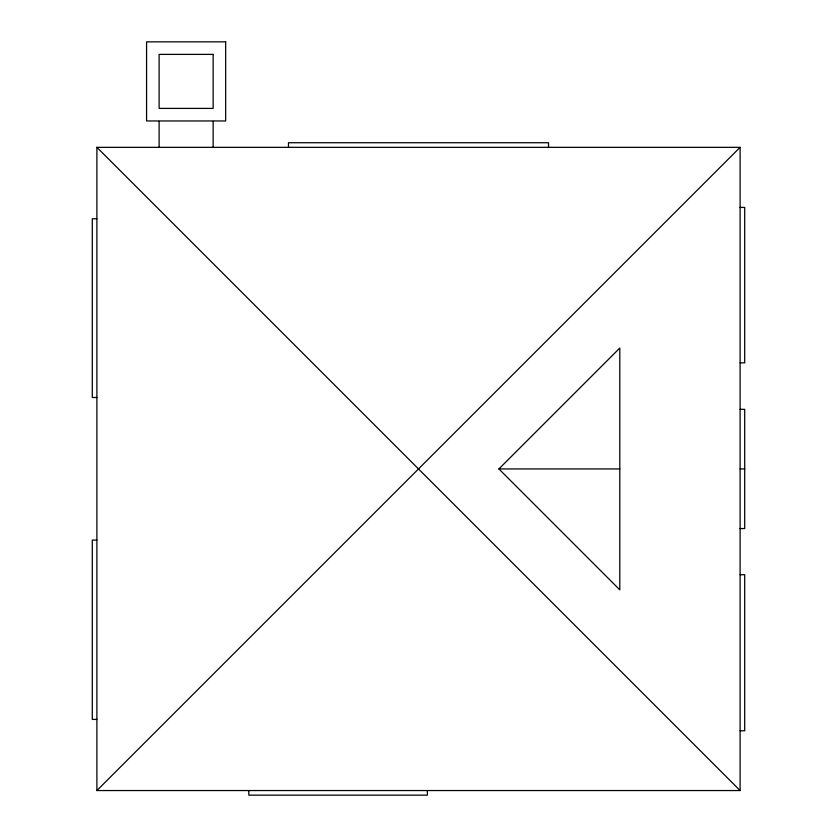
<?xml version="1.0" encoding="UTF-8"?>
<svg xmlns="http://www.w3.org/2000/svg" width="837" height="837" viewBox="0 0 837 837"><rect width="100%" height="100%" fill="white"/><g stroke="black" fill="none" stroke-linecap="round" stroke-linejoin="round"><path stroke-width="1.26" d="M96.893 790.546L740.107 147.333L96.893 147.333L96.893 790.546L740.107 790.546L740.107 147.333M498.904 468.94L619.798 348.046L619.798 589.834L498.904 468.94L619.798 468.94M740.107 207.419L744.71 207.419L744.71 362.839L740.107 362.839M96.893 218.76L92.29 218.76L92.29 397.502L96.893 397.502M740.107 409.324L744.71 409.324L744.71 528.555L740.107 528.555M740.107 468.94L744.71 468.94M96.893 540.085L92.29 540.085L92.29 719.412L96.893 719.412M740.107 574.716L744.71 574.716L744.71 730.785L740.107 730.785M96.893 147.333L740.107 790.546M548.528 147.333L548.528 142.729L288.472 142.729L288.472 147.333M427.383 790.546L427.383 795.15L248.809 795.15L248.809 790.546M213.142 121.386L213.142 147.333M159.114 121.386L159.114 147.333M225.676 41.85L146.58 41.85L146.58 120.957L225.676 120.957L225.676 41.85M213.142 54.384L159.114 54.384L159.114 108.412L213.142 108.412L213.142 54.384"/></g></svg>
